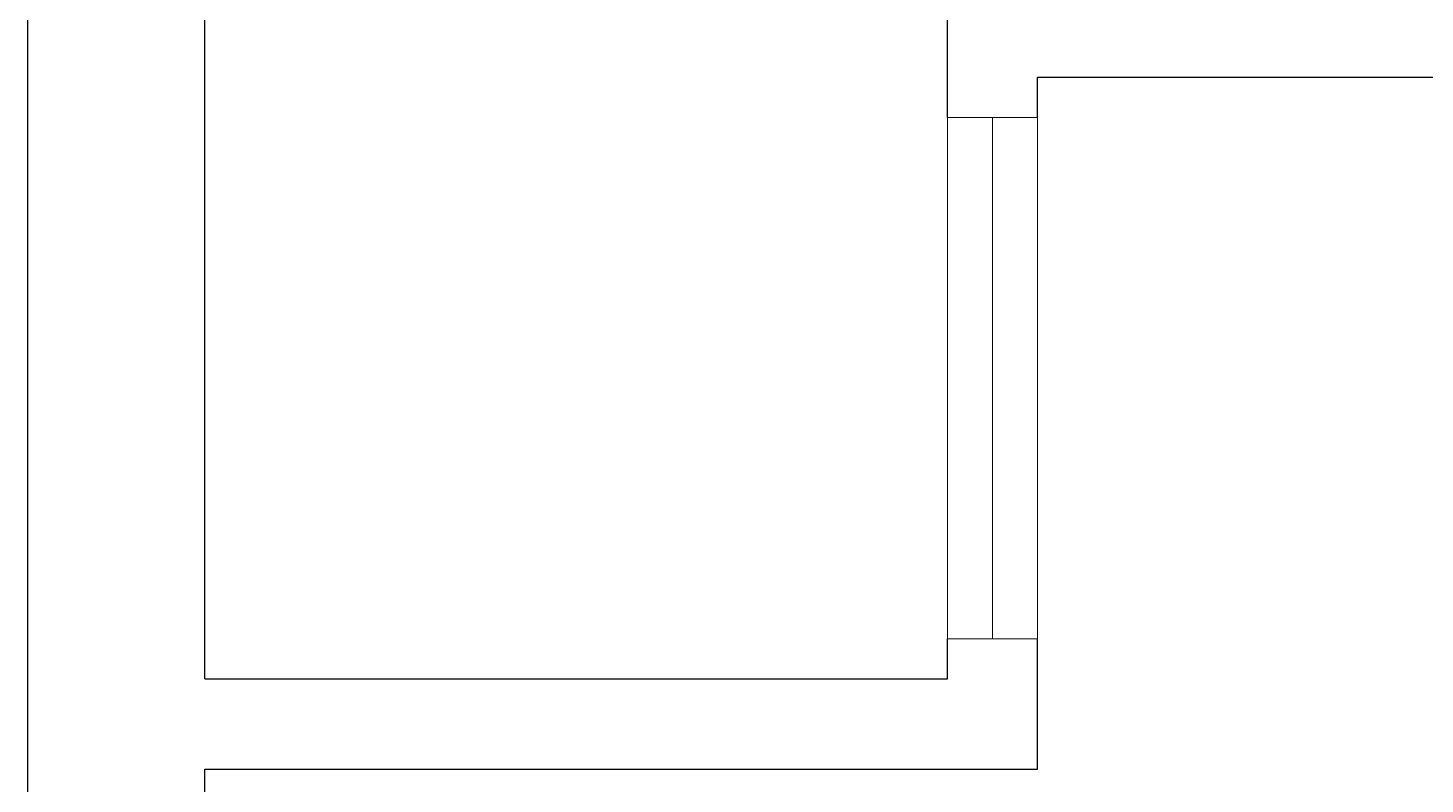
# Model space of a CAD drawing. Header units: millimetres. Extents: x 0 to 11.7, y 0 to 17.
# Drawn here: x 0 to 2.213, y 11.678 to 12.875 of the extents above; entities that cross this region are included whole.
import ezdxf

# ---------------------------------------------------------------- set-up
doc = ezdxf.new("R2010")
doc.units = ezdxf.units.MM
doc.layers.add('_cerramiento', color=251, linetype='Continuous', lineweight=25)
doc.layers.add('_puertas', color=44, linetype='Continuous', lineweight=5)
doc.layers.add('_mobiliario', color=7, linetype='Continuous', lineweight=5, true_color=0x9e9e9e)

msp = doc.modelspace()

# ---------------------------------------------------------------- linework, layer by layer
at = {"layer": '_cerramiento'}
for p, q in [((0, 11.773), (0, 17.014)), ((0.28, 11.8445), (0.28, 16.734)), ((1.4564, 12.7326), (1.4564, 12.9395)), ((1.4564, 11.8445), (1.4564, 11.9076)), ((1.5994, 11.7015), (1.5994, 11.9076)), ((0.28, 11.8445), (1.4564, 11.8445)), ((0, 0), (0, 11.773)), ((0.28, 0.28), (0.28, 11.7015)), ((0.28, 11.7015), (1.5994, 11.7015))]:
    msp.add_line(p, q, dxfattribs=at)
for points in [[(1.5994, 12.7326), (1.5994, 12.7965)], [(1.5994, 12.7326), (1.5994, 12.7965), (2.9994, 12.7965)], [(1.5994, 11.7965), (1.5994, 11.9076)]]:
    msp.add_lwpolyline(points, dxfattribs=at)
at = {"layer": '_mobiliario'}
for points in [[(1.4564, 12.7326), (1.4564, 11.9076)], [(1.5994, 12.7326), (1.5994, 11.9076)]]:
    msp.add_lwpolyline(points, dxfattribs=at)
at = {"layer": '_puertas'}
for p, q in [((1.4564, 12.7326), (1.5994, 12.7326)), ((1.4564, 11.9076), (1.5994, 11.9076))]:
    msp.add_line(p, q, dxfattribs=at)
msp.add_lwpolyline([(1.5279, 11.9076), (1.5279, 12.7326)], dxfattribs=at)

doc.saveas('drawing.dxf')
